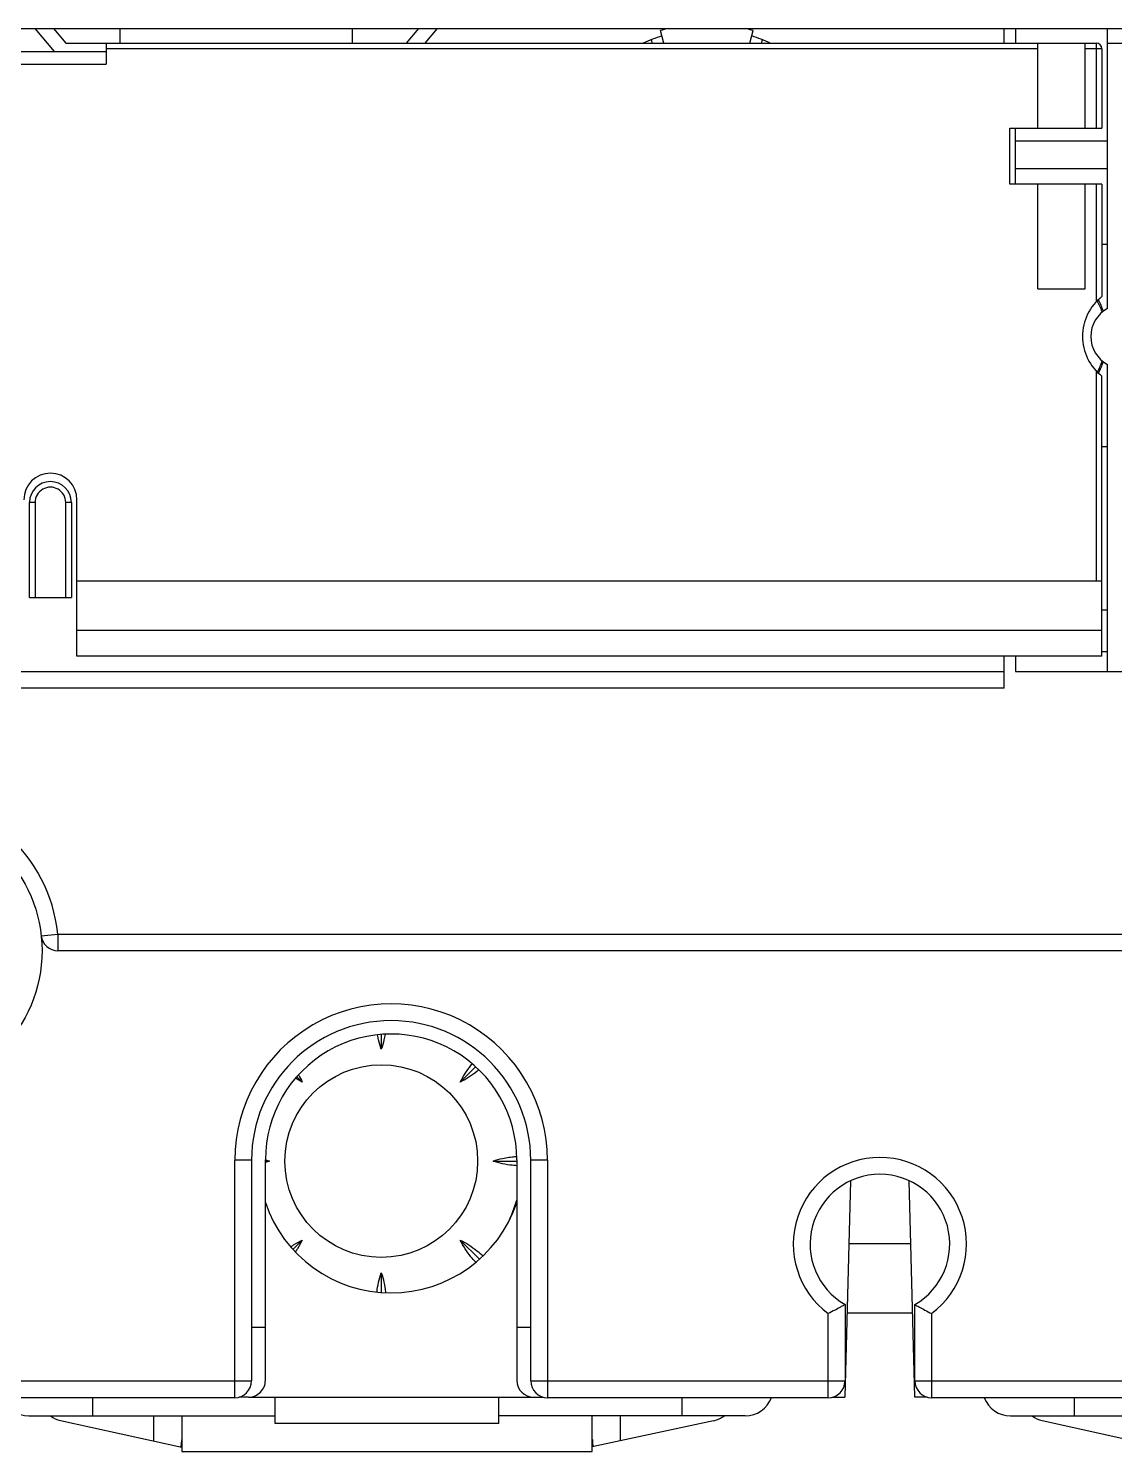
# Model space of a CAD drawing. Extents: x 0 to 193, y 0 to 226.
# Drawn here: x 63.3 to 102.2, y 30.6 to 81.6 of the extents above; entities that cross this region are included whole.
import ezdxf

# ---------------------------------------------------------------- set-up
doc = ezdxf.new("R2010")
doc.units = 0

# ---------------------------------------------------------------- blocks, each defined once
blk = doc.blocks.new('trhgkjglyretgerdutdhjfkhg')
for p, q in [((8562.13, -2291.121), (8666.03, -2291.121)), ((8567.028, -2291.942), (8566.339, -2291.121)), ((8566.991, -2291.121), (8567.429, -2291.642)), ((8569.38, -2291.642), (8569.38, -2291.121)), ((8577.68, -2291.121), (8577.68, -2291.642)), ((8579.631, -2291.642), (8580.069, -2291.121)), ((8580.722, -2291.121), (8580.284, -2291.642)), ((8588.839, -2291.642), (8588.72, -2291.195)), ((8591.921, -2291.642), (8592.041, -2291.195)), ((8601.03, -2291.642), (8601.03, -2291.121)), ((8601.43, -2291.121), (8601.43, -2291.642)), ((8604.73, -2301.147), (8604.73, -2291.121)), ((8567.429, -2291.642), (8568.88, -2291.642)), ((8568.88, -2291.642), (8568.88, -2292.392)), ((8568.88, -2291.642), (8604.33, -2291.642)), ((8602.23, -2291.842), (8568.88, -2291.842)), ((8588.39, -2291.52), (8588.422, -2291.642)), ((8592.338, -2291.642), (8592.371, -2291.52)), ((8602.23, -2294.692), (8602.23, -2291.642)), ((8603.93, -2294.692), (8603.93, -2291.642)), ((8604.53, -2291.842), (8603.93, -2291.842)), ((8604.33, -2294.692), (8604.33, -2291.642)), ((8604.53, -2291.842), (8604.53, -2294.692)), ((8604.73, -2291.647), (8666.43, -2291.647)), ((8564.88, -2291.942), (8568.88, -2291.942)), ((8564.88, -2292.392), (8568.88, -2292.392)), ((8601.23, -2294.692), (8604.53, -2294.692)), ((8601.23, -2296.692), (8601.23, -2294.692)), ((8601.43, -2296.692), (8601.43, -2294.692)), ((8601.43, -2295.147), (8604.73, -2295.147)), ((8604.73, -2296.147), (8601.43, -2296.147)), ((8604.53, -2296.692), (8601.23, -2296.692)), ((8602.23, -2300.442), (8602.23, -2296.692)), ((8603.93, -2300.442), (8603.93, -2296.692)), ((8604.33, -2300.897), (8604.33, -2296.692)), ((8604.53, -2296.692), (8604.53, -2300.718)), ((8604.53, -2298.847), (8604.73, -2298.847)), ((8602.23, -2300.442), (8603.93, -2300.442)), ((8604.33, -2310.892), (8604.33, -2303.387)), ((8604.53, -2313.592), (8604.53, -2303.567)), ((8604.73, -2314.147), (8604.73, -2303.147)), ((8604.73, -2306.097), (8604.53, -2306.097)), ((8566.33, -2308.092), (8566.13, -2308.092)), ((8566.13, -2311.492), (8566.13, -2308.092)), ((8566.33, -2308.092), (8566.33, -2311.492)), ((8567.63, -2308.092), (8567.43, -2308.092)), ((8567.43, -2311.492), (8567.43, -2308.092)), ((8567.63, -2308.092), (8567.63, -2311.492)), ((8567.83, -2313.592), (8567.83, -2307.992)), ((8567.83, -2310.892), (8604.53, -2310.892)), ((8566.13, -2311.492), (8567.63, -2311.492)), ((8604.73, -2311.942), (8604.53, -2311.942)), ((8567.83, -2312.667), (8604.53, -2312.667)), ((8604.53, -2313.592), (8567.83, -2313.592)), ((8601.03, -2314.742), (8601.03, -2313.592)), ((8601.43, -2313.592), (8601.43, -2314.147)), ((8604.73, -2313.442), (8604.53, -2313.442)), ((8526.93, -2314.142), (8601.03, -2314.142)), ((8601.43, -2314.147), (8666.43, -2314.147)), ((8601.03, -2314.742), (8526.73, -2314.742)), ((8566.552, -2323.607), (8567.148, -2323.542)), ((8567.148, -2323.542), (8626.013, -2323.542)), ((8567.148, -2323.542), (8567.148, -2324.142)), ((8626.013, -2324.142), (8567.148, -2324.142)), ((8578.726, -2327.137), (8578.726, -2327.669)), ((8581.556, -2328.841), (8582.103, -2328.295)), ((8575.704, -2328.649), (8575.897, -2328.841)), ((8574.08, -2331.642), (8573.48, -2331.642)), ((8573.48, -2340.142), (8573.48, -2331.642)), ((8574.08, -2331.642), (8574.08, -2339.542)), ((8574.578, -2339.521), (8574.578, -2331.621)), ((8574.724, -2331.671), (8574.578, -2331.671)), ((8582.729, -2331.671), (8583.578, -2331.671)), ((8583.578, -2331.621), (8583.578, -2339.521)), ((8584.68, -2331.642), (8584.08, -2331.642)), ((8584.08, -2339.542), (8584.08, -2331.642)), ((8584.68, -2331.642), (8584.68, -2340.142)), ((8595.527, -2332.378), (8595.324, -2340.121)), ((8597.836, -2340.121), (8597.633, -2332.378)), ((8575.897, -2334.501), (8575.565, -2334.832)), ((8581.556, -2334.501), (8582.241, -2335.185)), ((8595.469, -2334.621), (8597.692, -2334.621)), ((8578.726, -2335.673), (8578.726, -2336.376)), ((8594.73, -2340.142), (8594.73, -2337.13)), ((8595.33, -2336.807), (8595.33, -2339.542)), ((8597.757, -2337.121), (8595.403, -2337.121)), ((8597.83, -2339.542), (8597.83, -2336.807)), ((8598.43, -2337.13), (8598.43, -2340.142)), ((8574.08, -2337.621), (8574.578, -2337.621)), ((8583.578, -2337.621), (8584.08, -2337.621)), ((8562.83, -2339.542), (8574.08, -2339.542)), ((8584.08, -2339.542), (8595.33, -2339.542)), ((8597.83, -2339.542), (8609.08, -2339.542)), ((8573.48, -2340.142), (8563.43, -2340.142)), ((8568.382, -2340.142), (8568.382, -2340.796)), ((8573.978, -2340.121), (8573.639, -2340.121)), ((8584.178, -2340.141), (8573.978, -2340.141)), ((8574.933, -2341.071), (8574.933, -2340.141)), ((8582.933, -2341.071), (8582.933, -2340.141)), ((8584.178, -2340.121), (8584.522, -2340.121)), ((8594.73, -2340.142), (8584.68, -2340.142)), ((8589.484, -2340.142), (8589.484, -2340.796)), ((8594.889, -2340.121), (8595.324, -2340.121)), ((8598.272, -2340.121), (8597.836, -2340.121)), ((8608.48, -2340.142), (8598.43, -2340.142)), ((8603.53, -2340.142), (8603.53, -2340.796)), ((8566.108, -2340.796), (8574.933, -2340.796)), ((8567.242, -2340.957), (8571.583, -2341.918)), ((8570.583, -2341.697), (8570.583, -2340.796)), ((8571.583, -2340.796), (8571.583, -2342.071)), ((8582.933, -2341.071), (8574.933, -2341.071)), ((8591.758, -2340.796), (8582.933, -2340.796)), ((8586.283, -2342.071), (8586.283, -2340.796)), ((8590.623, -2340.968), (8586.283, -2341.898)), ((8587.283, -2340.796), (8587.283, -2341.683)), ((8601.255, -2340.796), (8610.08, -2340.796)), ((8602.389, -2340.957), (8606.73, -2341.918)), ((8571.583, -2342.071), (8586.283, -2342.071))]:
    blk.add_line(p, q)
for centre, radius in [((8561.58, -2324.142), 5), ((8578.727, -2331.671), 3.45)]:
    blk.add_circle(centre, radius)
for centre, radius, start, end in [((8590.38, -2296.647), 5.7, 104.062, 106.94), ((8590.38, -2296.647), 5.7, 73.06, 75.938), ((8590.38, -2296.647), 5.5, 107.0106, 114.4385), ((8590.38, -2296.647), 5.5, 65.5615, 72.9894), ((8604.33, -2291.842), 0.2, 0, 90), ((8605.63, -2302.142), 1.8, 127.6699, 232.3301), ((8601.93, -2302.147), 2.75, 18.8589, 27.8063), ((8601.93, -2302.147), 2.8, 18.8392, 28.0975), ((8605.264, -2302.147), 1.133, 118.0725, 241.9275), ((8601.93, -2302.147), 2.75, 332.3488, 341.5597), ((8601.93, -2302.147), 2.8, 332.0565, 341.1608), ((8566.88, -2307.992), 0.95, 0, 180), ((8566.88, -2308.092), 0.75, 0, 180), ((8566.88, -2308.092), 0.55, 359.9922, 180), ((8561.58, -2324.142), 5.6, 6.1506, 173.8494), ((8567.148, -2323.542), 0.6, 186.1506, 270), ((8579.08, -2331.642), 5.6, 0, 180.0006), ((8579.08, -2331.642), 5, 0, 180), ((8579.078, -2331.621), 4.5, 360, 180.0038), ((8596.58, -2334.642), 3.1, 306.6392, 233.3608), ((8596.58, -2334.642), 2.5, 300, 240), ((8578.726, -2331.671), 5.05, 334.0918, 343.925), ((8578.726, -2331.671), 5.051, 334.4579, 343.8712), ((8579.08, -2331.641), 4.75, 198.5704, 341.2701), ((8573.48, -2339.542), 0.6, 270, 0), ((8573.978, -2339.521), 0.6, 269.9486, 360), ((8584.178, -2339.521), 0.6, 180.0003, 269.949), ((8584.68, -2339.542), 0.6, 180, 270), ((8594.73, -2339.542), 0.6, 270, 0), ((8598.43, -2339.542), 0.6, 180, 270), ((8566.108, -2339.796), 1, 200.288, 270), ((8591.758, -2339.796), 1, 270.0002, 339.712), ((8601.255, -2339.796), 1, 200.2916, 270), ((8567.458, -2339.98), 1, 234.6739, 257.5109), ((8590.408, -2339.991), 1, 282.4318, 306.3825), ((8602.605, -2339.98), 1, 234.6739, 257.5109)]:
    blk.add_arc(centre, radius, start, end)
for points, knots in [([(8578.726, -2327.669), (8578.687, -2327.558), (8578.639, -2327.386), (8578.606, -2327.211), (8578.596, -2327.15)], [0, 0, 0, 0, 0.3517875, 0.5349158, 0.5349158, 0.5349158, 0.5349158]), ([(8578.86, -2327.131), (8578.85, -2327.198), (8578.816, -2327.38), (8578.766, -2327.558), (8578.726, -2327.669)], [0, 0, 0, 0, 0.2029699, 0.5544472, 0.5544472, 0.5544472, 0.5544472]), ([(8581.556, -2328.841), (8581.607, -2328.735), (8581.722, -2328.529), (8581.876, -2328.317), (8581.968, -2328.206), (8581.985, -2328.187)], [0, 0, 0, 0, 0.3517865, 0.7058999, 0.7836192, 0.7836192, 0.7836192, 0.7836192]), ([(8582.221, -2328.403), (8582.198, -2328.423), (8582.084, -2328.519), (8581.868, -2328.675), (8581.662, -2328.79), (8581.556, -2328.841)], [0, 0, 0, 0, 0.092299, 0.4463906, 0.797858, 0.797858, 0.797858, 0.797858]), ([(8582.729, -2331.671), (8582.839, -2331.631), (8583.028, -2331.578), (8583.221, -2331.544), (8583.299, -2331.533)], [0, 0, 0, 0, 0.3517663, 0.5876535, 0.5876535, 0.5876535, 0.5876535]), ([(8583.299, -2331.533), (8583.338, -2331.527), (8583.429, -2331.516), (8583.521, -2331.508), (8583.573, -2331.505)], [0, 0, 0, 0, 0.1183966, 0.2751346, 0.2751346, 0.2751346, 0.2751346]), ([(8583.578, -2331.836), (8583.524, -2331.833), (8583.353, -2331.819), (8583.066, -2331.774), (8582.839, -2331.71), (8582.729, -2331.671)], [0, 0, 0, 0, 0.1624093, 0.5165475, 0.8680117, 0.8680117, 0.8680117, 0.8680117]), ([(8575.484, -2334.742), (8575.519, -2334.718), (8575.651, -2334.629), (8575.791, -2334.551), (8575.897, -2334.501)], [0, 0, 0, 0, 0.1267408, 0.4782329, 0.4782329, 0.4782329, 0.4782329]), ([(8575.897, -2334.501), (8575.846, -2334.607), (8575.766, -2334.749), (8575.675, -2334.884), (8575.649, -2334.922)], [0, 0, 0, 0, 0.3518006, 0.4888598, 0.4888598, 0.4888598, 0.4888598]), ([(8581.556, -2334.501), (8581.662, -2334.551), (8581.868, -2334.667), (8582.136, -2334.861), (8582.296, -2335.003), (8582.365, -2335.069)], [0, 0, 0, 0, 0.3517858, 0.7058983, 0.9919276, 0.9919276, 0.9919276, 0.9919276]), ([(8582.111, -2335.295), (8582.049, -2335.231), (8581.913, -2335.075), (8581.722, -2334.812), (8581.607, -2334.606), (8581.556, -2334.501)], [0, 0, 0, 0, 0.2664496, 0.6205443, 0.9720211, 0.9720211, 0.9720211, 0.9720211]), ([(8578.574, -2336.361), (8578.586, -2336.244), (8578.623, -2336.011), (8578.687, -2335.783), (8578.726, -2335.673)], [0, 0, 0, 0, 0.3546032, 0.7060814, 0.7060814, 0.7060814, 0.7060814]), ([(8578.726, -2335.673), (8578.766, -2335.783), (8578.83, -2336.011), (8578.868, -2336.251), (8578.881, -2336.376), (8578.881, -2336.384)], [0, 0, 0, 0, 0.3517872, 0.7059578, 0.729133, 0.729133, 0.729133, 0.729133]), ([(8595.33, -2336.807), (8595.317, -2336.815), (8595.263, -2336.846), (8595.144, -2336.913), (8594.958, -2337.014), (8594.811, -2337.089), (8594.73, -2337.13)], [0, 0, 0, 0, 0.0464425, 0.1872009, 0.409238, 0.6812205, 0.6812205, 0.6812205, 0.6812205]), ([(8597.83, -2336.807), (8597.844, -2336.815), (8597.898, -2336.846), (8598.016, -2336.913), (8598.202, -2337.013), (8598.349, -2337.089), (8598.43, -2337.13)], [0, 0, 0, 0, 0.046254, 0.1864736, 0.4083174, 0.6812207, 0.6812207, 0.6812207, 0.6812207]), ([(8571.54, -2341.909), (8571.555, -2341.88), (8571.573, -2341.808), (8571.579, -2341.721), (8571.581, -2341.665), (8571.582, -2341.65)], [0, 0, 0, 0, 0.0961682, 0.2178848, 0.2637484, 0.2637484, 0.2637484, 0.2637484]), ([(8586.284, -2341.634), (8586.285, -2341.648), (8586.286, -2341.703), (8586.291, -2341.789), (8586.306, -2341.861), (8586.318, -2341.89)], [0, 0, 0, 0, 0.0438197, 0.1644144, 0.2594884, 0.2594884, 0.2594884, 0.2594884])]:
    blk.add_open_spline(points, degree=3, knots=knots)
for points in [[(8575.897, -2328.841), (8575.812, -2328.801), (8575.73, -2328.756), (8575.65, -2328.708)], [(8575.76, -2328.588), (8575.809, -2328.67), (8575.855, -2328.754), (8575.897, -2328.841)], [(8574.578, -2331.624), (8574.628, -2331.638), (8574.676, -2331.654), (8574.724, -2331.671)], [(8574.724, -2331.671), (8574.676, -2331.688), (8574.628, -2331.704), (8574.578, -2331.718)]]:
    blk.add_open_spline(points, degree=3)

msp = doc.modelspace()

# ---------------------------------------------------------------- block references
msp.add_blockref('trhgkjglyretgerdutdhjfkhg', (-8502.802, 2372.668))

doc.saveas('drawing.dxf')
